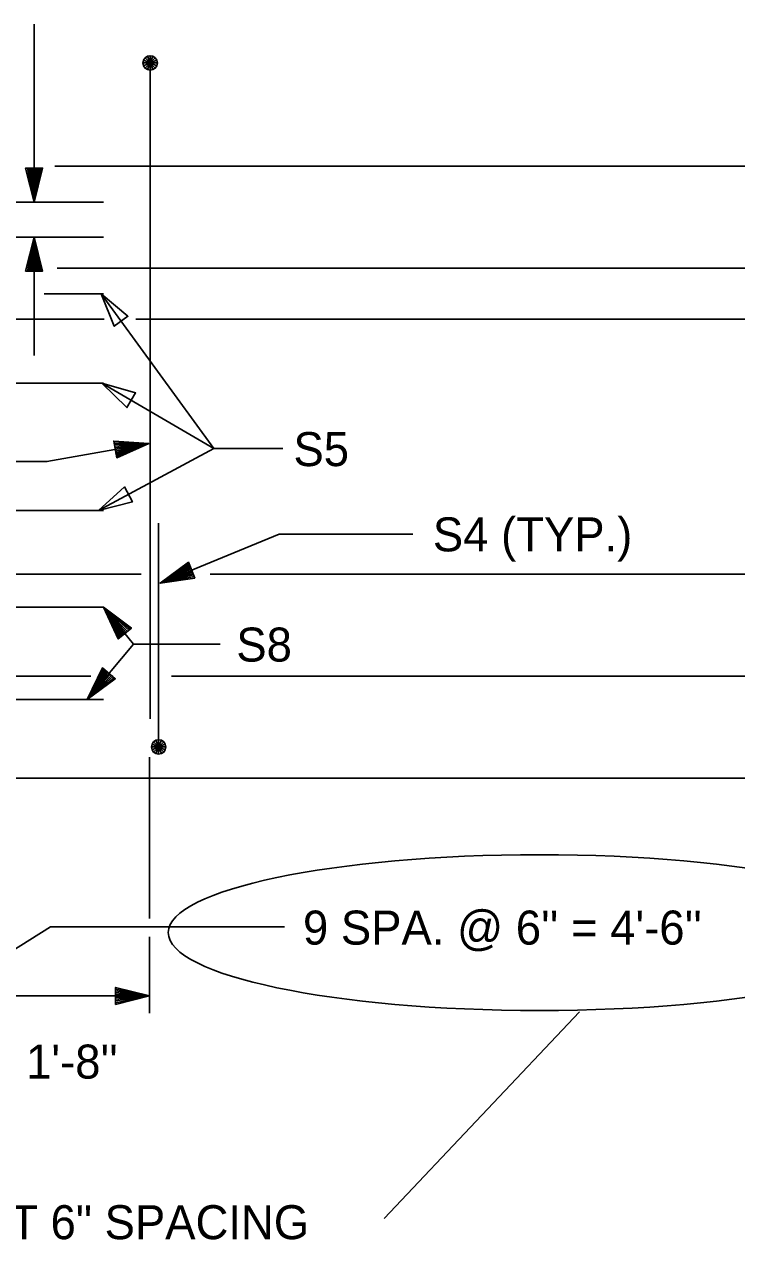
# Model space of a CAD drawing. Extents: x -22.6 to 41.6, y -1.6 to 24.3.
# Drawn here: x -17.427 to -14.807, y 2.823 to 7.291 of the extents above; entities that cross this region are included whole.
import ezdxf

# ---------------------------------------------------------------- set-up
doc = ezdxf.new("R2010")
doc.units = 0
for name, color, linetype in [('Arrowhead Terminators', 7, 'Continuous'), ('Dimension Lines', 7, 'Continuous'), ('Rebar Lines', 7, 'Continuous'), ('Sup Concrete Girder Lines', 7, 'Continuous'), ('Text', 7, 'Continuous'), ('User Information Notes', 7, 'Continuous')]:
    doc.layers.add(name, color=color, linetype=linetype)

msp = doc.modelspace()

# ---------------------------------------------------------------- linework, layer by layer
at = {"layer": 'Arrowhead Terminators'}
for points in [[(-17.1447, 6.2997), (-17.0963, 6.1804), (-17.0458, 6.2172)], [(-17.1417, 5.9719), (-17.0495, 5.8819), (-17.018, 5.9358)], [(-17.1539, 5.5031), (-17.0291, 5.535), (-17.0587, 5.59)]]:
    msp.add_lwpolyline(points, close=True, dxfattribs=at)
at = {"layer": 'Dimension Lines'}
for p, q in [((-17.3908, 6.6372), (-17.3908, 7.2906)), ((-17.3908, 6.0736), (-17.3908, 6.5084)), ((-17.0259, 5.0122), (-17.136, 5.1483)), ((-16.9662, 4.5965), (-16.9662, 4.004)), ((-16.9662, 3.9364), (-16.9662, 3.6559)), ((-20.0889, 3.7189), (-16.9662, 3.7189))]:
    msp.add_line(p, q, dxfattribs=at)
for points in [[(-17.3908, 6.7622), (-17.3846, 6.7622), (-17.3908, 6.6372), (-17.3783, 6.7622), (-17.3721, 6.7622), (-17.3908, 6.6372), (-17.3658, 6.7622), (-17.3596, 6.7622), (-17.3908, 6.6372), (-17.4221, 6.7622), (-17.4158, 6.7622), (-17.3908, 6.6372), (-17.4096, 6.7622), (-17.4033, 6.7622), (-17.3908, 6.6372), (-17.3971, 6.7622), (-17.3596, 6.7622), (-17.4221, 6.7622), (-17.3908, 6.6372), (-17.3596, 6.7622)], [(-17.3908, 6.3834), (-17.3971, 6.3834), (-17.3908, 6.5084), (-17.4033, 6.3834), (-17.4096, 6.3834), (-17.3908, 6.5084), (-17.4158, 6.3834), (-17.4221, 6.3834), (-17.3908, 6.5084), (-17.3596, 6.3834), (-17.3658, 6.3834), (-17.3908, 6.5084), (-17.3721, 6.3834), (-17.3783, 6.3834), (-17.3908, 6.5084), (-17.3846, 6.3834), (-17.4221, 6.3834), (-17.3596, 6.3834), (-17.3908, 6.5084), (-17.4221, 6.3834)], [(-17.1447, 6.2997), (-16.7304, 5.7318), (-16.5861, 5.7318)], [(-17.1417, 5.9719), (-16.7304, 5.7318), (-16.5861, 5.7318)], [(-16.9693, 5.7495), (-17.3439, 5.683), (-17.5676, 5.683)], [(-17.1539, 5.5031), (-16.7304, 5.7318), (-16.4759, 5.7318)], [(-17.0923, 5.7277), (-17.0912, 5.7215), (-16.9693, 5.7495), (-17.0901, 5.7154), (-17.0891, 5.7092), (-16.9693, 5.7495), (-17.088, 5.7031), (-17.0869, 5.6969), (-16.9693, 5.7495), (-17.0978, 5.7584), (-17.0967, 5.7523), (-16.9693, 5.7495), (-17.0956, 5.7461), (-17.0945, 5.7399), (-16.9693, 5.7495), (-17.0934, 5.7338), (-17.0869, 5.6969), (-17.0978, 5.7584), (-16.9693, 5.7495), (-17.0869, 5.6969)], [(-16.9273, 5.2364), (-16.4894, 5.4164), (-15.9975, 5.4164)], [(-16.8117, 5.2839), (-16.8093, 5.2781), (-16.9273, 5.2364), (-16.8069, 5.2723), (-16.8045, 5.2666), (-16.9273, 5.2364), (-16.8022, 5.2608), (-16.7998, 5.255), (-16.9273, 5.2364), (-16.8236, 5.3128), (-16.8212, 5.307), (-16.9273, 5.2364), (-16.8188, 5.3012), (-16.8164, 5.2955), (-16.9273, 5.2364), (-16.8141, 5.2897), (-16.7998, 5.255), (-16.8236, 5.3128), (-16.9273, 5.2364), (-16.7998, 5.255)], [(-17.0574, 5.0511), (-17.0623, 5.0472), (-17.136, 5.1483), (-17.0671, 5.0433), (-17.072, 5.0394), (-17.136, 5.1483), (-17.0769, 5.0354), (-17.0817, 5.0315), (-17.136, 5.1483), (-17.0331, 5.0708), (-17.038, 5.0669), (-17.136, 5.1483), (-17.0429, 5.0629), (-17.0477, 5.059), (-17.136, 5.1483), (-17.0526, 5.055), (-17.0817, 5.0315), (-17.0331, 5.0708), (-17.136, 5.1483), (-17.0817, 5.0315)], [(-17.1964, 4.8087), (-17.0259, 5.0122), (-16.7062, 5.0122)], [(-17.1161, 4.9046), (-17.1113, 4.9005), (-17.1964, 4.8087), (-17.1066, 4.8965), (-17.1018, 4.8925), (-17.1964, 4.8087), (-17.097, 4.8885), (-17.0922, 4.8845), (-17.1964, 4.8087), (-17.14, 4.9246), (-17.1353, 4.9206), (-17.1964, 4.8087), (-17.1305, 4.9166), (-17.1257, 4.9126), (-17.1964, 4.8087), (-17.1209, 4.9086), (-17.0922, 4.8845), (-17.14, 4.9246), (-17.1964, 4.8087), (-17.0922, 4.8845)], [(-17.7357, 3.7189), (-17.3303, 3.9732), (-16.4705, 3.9732)], [(-17.0912, 3.7189), (-17.0912, 3.7252), (-16.9662, 3.7189), (-17.0912, 3.7314), (-17.0912, 3.7377), (-16.9662, 3.7189), (-17.0912, 3.7439), (-17.0912, 3.7502), (-16.9662, 3.7189), (-17.0912, 3.6877), (-17.0912, 3.6939), (-16.9662, 3.7189), (-17.0912, 3.7002), (-17.0912, 3.7064), (-16.9662, 3.7189), (-17.0912, 3.7127), (-17.0912, 3.7502), (-17.0912, 3.6877), (-16.9662, 3.7189), (-17.0912, 3.7502)]]:
    msp.add_lwpolyline(points, dxfattribs=at)
at = {"layer": 'Rebar Lines'}
for p, q in [((-16.9641, 4.7375), (-16.9641, 7.175)), ((-17.136, 6.6372), (-18.2891, 6.6372)), ((-17.136, 6.5084), (-17.8218, 6.5084)), ((-17.3536, 6.2997), (-17.136, 6.2997)), ((-17.136, 5.9719), (-20.0391, 5.9719)), ((-17.136, 5.5031), (-20.0391, 5.5031)), ((-16.9328, 4.6604), (-16.9328, 5.4562)), ((-17.136, 5.1483), (-20.0889, 5.1483)), ((-17.136, 4.8087), (-20.0889, 4.8087))]:
    msp.add_line(p, q, dxfattribs=at)
for points in [[(-16.9641, 7.175), (-16.954, 7.1731), (-16.9454, 7.1673), (-16.9396, 7.1587), (-16.9376, 7.1486), (-16.9396, 7.1385), (-16.9454, 7.1299), (-16.9539, 7.1243), (-16.9641, 7.1222), (-16.9742, 7.1243), (-16.9828, 7.1299), (-16.9885, 7.1385), (-16.9905, 7.1486), (-16.9885, 7.1587), (-16.9828, 7.1673), (-16.9742, 7.1731), (-16.9641, 7.175), (-16.9641, 7.1486), (-16.9641, 7.1222), (-16.9539, 7.1243), (-16.9641, 7.1486), (-16.9454, 7.1299), (-16.9396, 7.1385), (-16.9641, 7.1486), (-16.9376, 7.1486), (-16.9396, 7.1587), (-16.9641, 7.1486), (-16.9454, 7.1673), (-16.954, 7.1731), (-16.9641, 7.1486), (-16.9742, 7.1731), (-16.9828, 7.1673), (-16.9641, 7.1486), (-16.9885, 7.1587), (-16.9905, 7.1486), (-16.9641, 7.1486), (-16.9885, 7.1385), (-16.9828, 7.1299), (-16.9641, 7.1486), (-16.9742, 7.1243)], [(-16.9328, 4.6604), (-16.9227, 4.6584), (-16.9141, 4.6527), (-16.9084, 4.6441), (-16.9063, 4.634), (-16.9084, 4.6239), (-16.9141, 4.6153), (-16.9226, 4.6096), (-16.9328, 4.6076), (-16.9429, 4.6096), (-16.9514, 4.6153), (-16.9572, 4.6239), (-16.9592, 4.634), (-16.9572, 4.6441), (-16.9515, 4.6527), (-16.9429, 4.6584), (-16.9328, 4.6604), (-16.9328, 4.634), (-16.9328, 4.6076), (-16.9226, 4.6096), (-16.9328, 4.634), (-16.9141, 4.6153), (-16.9084, 4.6239), (-16.9328, 4.634), (-16.9063, 4.634), (-16.9084, 4.6441), (-16.9328, 4.634), (-16.9141, 4.6527), (-16.9227, 4.6584), (-16.9328, 4.634), (-16.9429, 4.6584), (-16.9515, 4.6527), (-16.9328, 4.634), (-16.9572, 4.6441), (-16.9592, 4.634), (-16.9328, 4.634), (-16.9572, 4.6239), (-16.9514, 4.6153), (-16.9328, 4.634), (-16.9429, 4.6096)]]:
    msp.add_lwpolyline(points, dxfattribs=at)
at = {"layer": 'Sup Concrete Girder Lines'}
for p, q in [((-16.6075, 6.3937), (-6.3643, 6.3937)), ((-17.1328, 6.2062), (-20.2823, 6.2062)), ((-17.0165, 6.2062), (-6.7325, 6.2062)), ((-16.9975, 5.2687), (-20.0097, 5.2687)), ((-11.4698, 5.2687), (-16.7428, 5.2687)), ((-20.2823, 4.8937), (-17.2171, 4.8937)), ((-17.1825, 4.8937), (-20.2823, 4.8937)), ((-16.8855, 4.8937), (-6.6384, 4.8937)), ((-5.2593, 4.5187), (-20.2823, 4.5187))]:
    msp.add_line(p, q, dxfattribs=at)
for points in [[(-17.3146, 6.7687), (-6.3563, 6.7687)], [(-17.3066, 6.3937), (-16.6075, 6.3937)]]:
    msp.add_lwpolyline(points, dxfattribs=at)
at = {"layer": 'User Information Notes'}
msp.add_line((-15.3848, 3.6608), (-16.1036, 2.9005), dxfattribs=at)
msp.add_ellipse((-15.5321, 3.9515), major_axis=(1.3656, 0), ratio=0.209655, dxfattribs=at)

# ---------------------------------------------------------------- texts
at = {"layer": 'Text'}
for s, p in [('S5', (-16.437, 5.6664)), ('S4 (TYP.)', (-15.9242, 5.353)), ('S8', (-16.6471, 4.9479)), ("9 SPA. @ 6'' = 4'-6''", (-16.402, 3.9075)), ("5 SPA. @ 4'' = 1'-8''", (-18.5505, 3.4149))]:
    msp.add_text(s, height=0.125, dxfattribs=at).set_placement(p)
at = {"layer": 'User Information Notes'}
msp.add_text('VERIFY THAT 6" SPACING ', height=0.125, rotation=360, dxfattribs=at).set_placement((-18.4634, 2.8245))

doc.saveas('drawing.dxf')
